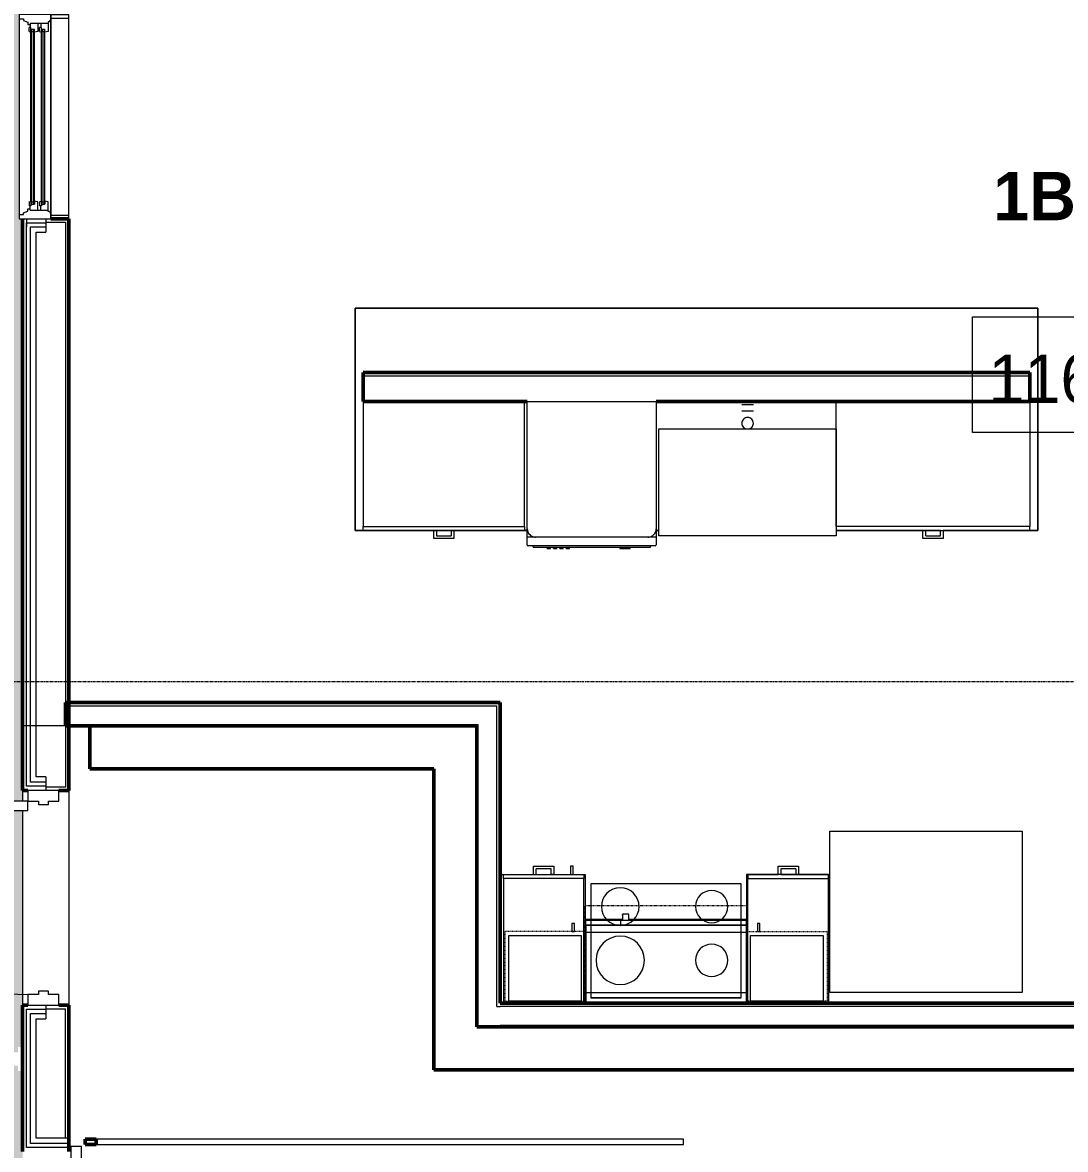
# Model space of a CAD drawing. Header units: inches. Extents: x -4235 to -464, y 9706 to 12338.
# Drawn here: x -3831.8 to -3637.8, y 11760.2 to 11969.9 of the extents above; entities that cross this region are included whole.
import ezdxf

# ---------------------------------------------------------------- set-up
doc = ezdxf.new("R2010")
doc.units = ezdxf.units.IN
doc.header["$MEASUREMENT"] = 0
for name, pattern in [('Dash', [0.25, 0.125, -0.125]), ('Grid Line 1_2_', [0.875, 0.5, -0.125, 0.125, -0.125]), ('Overhead', [0.15625, 0.09375, -0.0625])]:
    doc.linetypes.add(name, pattern=pattern)
for name, color, linetype, lineweight in [('0-1', 7, 'Continuous', 5), ('0-2', 10, 'Continuous', 9), ('A-AREA-IDEN', 2, 'Continuous', 9), ('A-CLNG-PATT-1', 253, 'Continuous', 13), ('A-DOOR-4', 31, 'Continuous', 9), ('A-DOOR-5', 31, 'Continuous', 50), ('A-DOOR-6', 31, 'Continuous', 20), ('A-DOOR-FRAM-4', 31, 'Continuous', 20), ('A-FLOR-3', 192, 'Continuous', 9), ('A-GLAZ-1', 151, 'Continuous', 9), ('A-GLAZ-2', 151, 'Continuous', 20), ('A-WALL', 113, 'Continuous', 13), ('A-WALL-1', 7, 'Continuous', 50), ('A-WALL-2', 250, 'Continuous', 13), ('A-WALL-4', 254, 'Continuous', 9), ('A-WALL-5', 113, 'Continuous', 9), ('A-WALL-6', 113, 'Continuous', 50), ('P-SANR-FIXT-1', 10, 'Continuous', 9), ('P-SANR-FIXT-2', 254, 'Continuous', 9), ('Q-CASE-1', 254, 'Continuous', 9), ('Q-CASE-2', 10, 'Continuous', 9), ('Q-CASE-3', 254, 'Dash', 9), ('Q-CASE-4', 10, 'Dash', 9), ('Q-SPCQ-1', 10, 'Continuous', 9), ('Q-SPCQ-2', 91, 'Overhead', 9), ('S-GRID-1', 1, 'Grid Line 1_2_', 9)]:
    doc.layers.add(name, color=color, linetype=linetype, lineweight=lineweight)
doc.styles.add('Century Gothic', font='ufonts.com_century-gothic.ttf', dxfattribs={"height": 9})
doc.styles.add('Century Gothic_B', font='GOTHICB.TTF', dxfattribs={"height": 9})

# ---------------------------------------------------------------- blocks, each defined once
blk = doc.blocks.new('Refrigerator_-_Side-by-Side_6047 - 36_ X 30_-1372843-BACKGROUND - RCP - 1ST FLOOR')
at = {"layer": 'Q-SPCQ-1'}
for p, q in [((-17.88, 15.58), (17.87, 15.58)), ((-17.88, -14.42), (-17.88, 15.58)), ((17.87, 15.58), (17.87, -14.42)), ((17.87, -14.42), (-17.88, -14.42))]:
    blk.add_line(p, q, dxfattribs=at)
blk = doc.blocks.new('Dishwasher_15404 - 34_ counter-2817256-BACKGROUND - RCP - 1ST FLOOR')
at = {"layer": 'Q-SPCQ-1'}
for p, q in [((0, -24), (0, 0)), ((0, 0), (23.68, 0)), ((23.68, 0), (25.25, 0)), ((25.25, 0), (26.68, 0)), ((25.25, 0), (25.25, -1.57)), ((25.25, -1.57), (25.25, -22.43)), ((26.87, -0.2), (26.87, -23.8)), ((27.12, -1.09), (26.87, -1.09)), ((27.12, -2.61), (27.12, -1.09)), ((27.12, -3.81), (27.12, -2.61)), ((27.12, -20.19), (27.12, -3.81)), ((27.37, -4.82), (27.12, -4.82)), ((27.37, -5.81), (27.37, -4.82)), ((27.37, -6.79), (27.37, -5.81)), ((27.12, -6.79), (27.37, -6.79)), ((27.37, -16.15), (27.12, -16.15)), ((27.37, -16.74), (27.12, -16.74)), ((27.37, -16.74), (27.37, -16.15)), ((27.37, -17.33), (27.12, -17.33)), ((27.37, -17.92), (27.12, -17.92)), ((27.37, -18.51), (27.12, -18.51)), ((27.37, -17.92), (27.37, -17.33)), ((27.37, -19.1), (27.37, -18.51)), ((27.37, -19.1), (27.12, -19.1)), ((27.37, -19.69), (27.12, -19.69)), ((27.12, -21.39), (27.12, -20.19)), ((27.37, -20.28), (27.12, -20.28)), ((27.37, -20.28), (27.37, -19.69)), ((25.25, -22.43), (25.25, -24)), ((27.12, -22.91), (26.87, -22.91)), ((27.12, -22.91), (27.12, -21.39)), ((23.68, -24), (0, -24)), ((25.25, -24), (23.68, -24)), ((26.68, -24), (25.25, -24))]:
    blk.add_line(p, q, dxfattribs=at)
for centre, radius, start, end in [((26.68, -0.2), 0.197, 0, 90), ((23.68, -1.57), 1.57, 0, 90), ((23.68, -1.57), 1.57, 32.077, 42.3359), ((23.68, -1.57), 1.57, 17.8182, 27.5266), ((23.68, -1.57), 1.57, 0, 13.6425), ((26.68, -0.2), 0.197, 15, 90), ((23.68, -22.43), 1.57, 270, 0), ((23.68, -22.43), 1.57, 332.4734, 342.1818), ((23.68, -22.43), 1.57, 346.3575, 0), ((23.68, -22.43), 1.57, 317.6641, 327.923), ((26.68, -23.8), 0.197, 270, 0)]:
    blk.add_arc(centre, radius, start, end, dxfattribs=at)
blk = doc.blocks.new('Range - 24_ x 30_-2806124-BACKGROUND - RCP - 1ST FLOOR')
at = {"layer": 'Q-SPCQ-1'}
blk.add_line((0, -22), (30, -22), dxfattribs=at)
for centre, radius, start, end in [((6.5, -6), 3.5, 360, 180), ((23.5, -6), 3, 0, 180), ((6.5, -6), 3.5, 180, 0), ((23.5, -6), 3, 180, 0), ((6.5, -16), 4.5, 0, 180), ((23.5, -16), 3, 360, 180), ((6.5, -16), 4.5, 180, 0), ((23.5, -16), 3, 180, 0)]:
    blk.add_arc(centre, radius, start, end, dxfattribs=at)
blk = doc.blocks.new('Base Cabinet 4 Drawer 254 - Base Cabinet 4 Drawer 254 15_-2556187-BACKGROUND - RCP - 1ST FLOOR')
at = {"layer": 'Q-CASE-2'}
for p, q in [((-6.76, -23.25), (-6.76, 0)), ((-6.76, 0), (8.24, 0)), ((8.24, 0), (8.24, -23.25)), ((-6.76, -23.25), (-6.76, -24)), ((8.24, -23.25), (-6.76, -23.25)), ((-6.76, -24), (8.24, -24)), ((-0.64, -24), (-1.14, -24)), ((-1.14, -25.5), (-1.14, -24)), ((-0.64, -25), (-0.64, -24)), ((-0.64, -25), (2.11, -25)), ((2.11, -25), (2.11, -24)), ((2.11, -24), (2.61, -24)), ((2.61, -24), (2.61, -25.5)), ((8.24, -24), (8.24, -23.25)), ((2.61, -25.5), (-1.14, -25.5))]:
    blk.add_line(p, q, dxfattribs=at)
blk = doc.blocks.new('Single Door 1 Drawer 211 - 211 Base Cabinet Single Door1 Drawer 15_-2709781-BACKGROUND - RCP - 1ST FLOOR')
at = {"layer": 'Q-CASE-2'}
for p, q in [((-5.64, 24), (-5.64, 25.5)), ((-5.64, 25.5), (-1.89, 25.5)), ((-1.89, 25.5), (-1.89, 24)), ((1.73, 25.5), (1.24, 25.5)), ((1.24, 25.5), (1.24, 24)), ((1.73, 24), (1.73, 25.5)), ((-11.26, 24), (3.74, 24)), ((-11.26, 23.25), (-11.26, 24)), ((3.74, 23.25), (-11.26, 23.25)), ((-11.26, 23.25), (-11.26, 0)), ((-5.64, 24), (-5.14, 24)), ((-2.39, 25), (-5.14, 25)), ((-5.14, 24), (-5.14, 25)), ((-2.39, 24), (-2.39, 25)), ((-1.89, 24), (-2.39, 24)), ((1.24, 24), (1.73, 24)), ((3.74, 24), (3.74, 23.25)), ((3.74, 0), (3.74, 23.25)), ((-11.26, 0), (3.74, 0))]:
    blk.add_line(p, q, dxfattribs=at)
blk = doc.blocks.new('300 Series Wall Hung Cabinet_301 - 15_-2215564-BACKGROUND - RCP - 1ST FLOOR')
at = {"layer": 'Q-CASE-1'}
for p, q in [((-5.01, 14.69), (-5.5, 14.69)), ((-5.5, 14.69), (-5.5, 13.19)), ((-5.01, 13.19), (-5.01, 14.69)), ((-5.5, 13.19), (-5.01, 13.19)), ((-6.75, 0.19), (-6.75, 12.44)), ((-6.75, 12.44), (6.75, 12.44)), ((6.75, 12.44), (6.75, 0.19))]:
    blk.add_line(p, q, dxfattribs=at)
at = {"layer": 'Q-CASE-2'}
blk.add_line((6.75, 0.19), (-6.75, 0.19), dxfattribs=at)
at = {"layer": 'Q-CASE-3'}
for p, q in [((-7.5, 0.19), (-7.5, 13.19)), ((-7.5, 13.19), (7.5, 13.19)), ((7.5, 13.19), (7.5, 0.19))]:
    blk.add_line(p, q, dxfattribs=at)
at = {"layer": 'Q-CASE-4'}
blk.add_line((7.5, 0.19), (-7.5, 0.19), dxfattribs=at)
blk = doc.blocks.new('300 Series Wall Hung Cabinet_301 - 15_-2216209-BACKGROUND - RCP - 1ST FLOOR')
at = {"layer": 'Q-CASE-1'}
for p, q in [((-6.75, -12.44), (-6.75, -0.19)), ((6.75, -0.19), (6.75, -12.44)), ((6.75, -12.44), (-6.75, -12.44)), ((-5.01, -13.19), (-5.5, -13.19)), ((-5.5, -13.19), (-5.5, -14.69)), ((-5.01, -14.69), (-5.01, -13.19)), ((-5.5, -14.69), (-5.01, -14.69))]:
    blk.add_line(p, q, dxfattribs=at)
at = {"layer": 'Q-CASE-2'}
blk.add_line((-6.75, -0.19), (6.75, -0.19), dxfattribs=at)
at = {"layer": 'Q-CASE-3'}
for p, q in [((-7.5, -0.19), (-7.5, -13.19)), ((7.5, -13.19), (7.5, -0.19)), ((-7.5, -13.19), (7.5, -13.19))]:
    blk.add_line(p, q, dxfattribs=at)
at = {"layer": 'Q-CASE-4'}
blk.add_line((7.5, -0.19), (-7.5, -0.19), dxfattribs=at)
blk = doc.blocks.new('Base Cabinet 3 Drawer 230 - Base Cabinet 3 Drawer 230 36_-2567957-BACKGROUND - RCP - 1ST FLOOR')
at = {"layer": 'Q-CASE-2'}
for p, q in [((-17.26, -23.25), (-17.26, 0)), ((-17.26, 0), (18.74, 0)), ((18.74, 0), (18.74, -23.25)), ((-17.26, -23.25), (-17.26, -24)), ((18.74, -23.25), (-17.26, -23.25)), ((-17.26, -24), (18.74, -24)), ((-0.64, -24), (-1.14, -24)), ((-1.14, -25.5), (-1.14, -24)), ((-0.64, -25), (-0.64, -24)), ((-0.64, -25), (2.11, -25)), ((2.11, -25), (2.11, -24)), ((2.11, -24), (2.61, -24)), ((2.61, -24), (2.61, -25.5)), ((18.74, -24), (18.74, -23.25)), ((2.61, -25.5), (-1.14, -25.5))]:
    blk.add_line(p, q, dxfattribs=at)
blk = doc.blocks.new('Base Cabinet 3 Drawer 230 - Base Cabinet 3 Drawer 230 30_-2574837-BACKGROUND - RCP - 1ST FLOOR')
at = {"layer": 'Q-CASE-2'}
for p, q in [((-1.14, 24), (-1.14, 25.5)), ((-1.14, 25.5), (2.61, 25.5)), ((2.61, 25.5), (2.61, 24)), ((-14.26, 24), (15.74, 24)), ((-14.26, 23.25), (-14.26, 24)), ((15.74, 23.25), (-14.26, 23.25)), ((-14.26, 23.25), (-14.26, 0)), ((-1.14, 24), (-0.64, 24)), ((2.11, 25), (-0.64, 25)), ((-0.64, 24), (-0.64, 25)), ((2.11, 24), (2.11, 25)), ((2.61, 24), (2.11, 24)), ((15.74, 24), (15.74, 23.25)), ((15.74, 0), (15.74, 23.25)), ((-14.26, 0), (15.74, 0))]:
    blk.add_line(p, q, dxfattribs=at)
blk = doc.blocks.new('30quot_MicrowaveVent_11166 - 70cm miele oven-V12-BACKGROUND - RCP - 1ST FLOOR')
at = {"layer": 'Q-CASE-1'}
for p, q in [((-14.2, -0.38), (-14.2, -13.23)), ((15.68, -0.38), (15.68, 0)), ((-14.2, -13.23), (-14.2, -14.49)), ((-14.2, -14.61), (-14.2, -15.39)), ((14.8, -13.23), (-13.2, -13.23)), ((-13.2, -14.49), (14.8, -14.49)), ((9.18, -14.61), (-13.2, -14.61)), ((9.18, -14.61), (9.18, -15.39)), ((14.8, -14.61), (9.18, -14.61)), ((9.18, -14.61), (9.18, -15.39)), ((-14.2, -15.39), (-14.2, -15.48)), ((-14.2, -15.48), (-14.2, -15.59)), ((-14.2, -15.59), (-14.2, -15.6)), ((-13.2, -15.39), (9.18, -15.39)), ((-13.2, -15.6), (7.69, -15.6)), ((7.69, -15.39), (7.69, -16.55)), ((7.69, -16.6), (8.88, -16.6)), ((8.88, -16.6), (8.88, -15.39)), ((8.88, -15.6), (14.8, -15.6)), ((8.88, -16.55), (8.88, -16.6)), ((9.18, -15.39), (14.8, -15.39))]:
    blk.add_line(p, q, dxfattribs=at)
at = {"layer": 'Q-CASE-2'}
for p, q in [((-14.2, 0), (-14.2, -0.38)), ((15.68, 0), (-14.2, 0)), ((15.68, -13.23), (15.68, -0.38)), ((-13.2, -13.23), (-14.2, -13.23)), ((-14.2, -14.49), (-13.2, -14.49)), ((-14.2, -14.61), (-14.2, -15.39)), ((-13.2, -14.61), (-14.2, -14.61)), ((15.68, -13.23), (14.8, -13.23)), ((14.8, -14.49), (15.68, -14.49)), ((15.68, -14.61), (14.8, -14.61)), ((15.68, -14.49), (15.68, -13.23)), ((15.68, -14.61), (15.68, -15.39)), ((-14.2, -15.54), (-14.2, -15.39)), ((-14.2, -15.39), (-13.2, -15.39)), ((-14.2, -15.6), (-13.2, -15.6)), ((14.8, -15.39), (15.68, -15.39)), ((14.8, -15.6), (15.68, -15.6)), ((15.68, -15.6), (15.68, -15.39))]:
    blk.add_line(p, q, dxfattribs=at)
blk = doc.blocks.new('kitchen_faucet_14143 - kitchen_faucet_14143-V72-BACKGROUND - RCP - 1ST FLOOR')
at = {"layer": 'P-SANR-FIXT-2'}
for p, q in [((2.26, 1.05), (2.26, 1.08)), ((2.26, 0.94), (2.26, 1.05)), ((2.26, 0.28), (2.26, 0.94)), ((2.26, -1.08), (2.26, 0.28)), ((2.34, 1.08), (2.34, 0.77)), ((2.34, 0.77), (2.34, 0.28)), ((2.34, 0.28), (2.34, 0)), ((2.34, 0), (2.34, -0.54)), ((3.44, 0.31), (3.44, 1.08)), ((3.44, 0), (3.44, 0.28)), ((2.34, -0.54), (2.34, -1.08)), ((3.44, -0.54), (3.44, 0)), ((3.44, -0.94), (3.44, -0.54)), ((3.44, -1.08), (3.44, -0.94))]:
    blk.add_line(p, q, dxfattribs=at)
at = {"layer": 'P-SANR-FIXT-2', "flags": 128}
blk.add_lwpolyline([(-1, 0.62), (-0.96, 0.61), (-0.92, 0.6)], dxfattribs=at)
at = {"layer": 'P-SANR-FIXT-2'}
for start, end in [(150, 159.9003), (135, 150), (90, 135), (45, 90), (0, 45), (315, 0), (200.0997, 210), (210, 225), (225, 270), (270, 315)]:
    blk.add_arc((0, 0), 1.08, start, end, dxfattribs=at)
blk = doc.blocks.new('Stainless Steel Farmhous Kitchen Sink - Stainless Steel Farmhous Kitchen Sink-V51-BACKGROUND - RCP - 1ST FLOOR')
at = {"layer": 'P-SANR-FIXT-1'}
for p, q in [((-33, 22.2), (0, 22.2)), ((-33, 2.25), (-33, 22.2)), ((0, 22.2), (0, 2.25)), ((0, 2.25), (-33, 2.25))]:
    blk.add_line(p, q, dxfattribs=at)
blk = doc.blocks.new('Range_Hood_386 - 30_ Wide-V81-BACKGROUND - RCP - 1ST FLOOR')
at = {"layer": 'Q-SPCQ-2'}
for p, q in [((-15, 11.85), (-15, 12)), ((-15, 12), (15, 12)), ((-15, -6), (-15, 11.85)), ((15, 12), (15, 11.85)), ((15, 11.85), (15, -6)), ((-14, -6), (-15, -6)), ((14, -6), (-14, -6)), ((15, -6), (14, -6))]:
    blk.add_line(p, q, dxfattribs=at)
blk = doc.blocks.new('CTR - 1st Phase - Unit Layouts_rvt-1-BACKGROUND - RCP - 1ST FLOOR')
at = {"layer": 'A-WALL-1'}
for p, q in [((-3768.45, 11899.36), (-3768.45, 11904.74)), ((-3768.45, 11904.74), (-3644.45, 11904.74)), ((-3644.45, 11904.74), (-3644.45, 11899.36)), ((-3737.95, 11899.36), (-3768.45, 11899.36)), ((-3644.45, 11899.36), (-3713.95, 11899.36))]:
    blk.add_line(p, q, dxfattribs=at)
at = {"layer": 'A-WALL-2'}
blk.add_line((-3768.45, 11904.11), (-3644.45, 11904.11), dxfattribs=at)
at = {"layer": 'A-WALL-4'}
for p, q in [((-3768.45, 11904.74), (-3768.45, 11899.36)), ((-3768.45, 11904.74), (-3644.45, 11904.74)), ((-3644.45, 11904.74), (-3644.45, 11899.36)), ((-3737.95, 11899.36), (-3768.45, 11899.36)), ((-3644.45, 11899.36), (-3713.95, 11899.36))]:
    blk.add_line(p, q, dxfattribs=at)
at = {"layer": 'A-WALL-5'}
for p, q in [((-3642.95, 11916.74), (-3769.93, 11916.74)), ((-3769.93, 11916.74), (-3769.93, 11875.36)), ((-3769.93, 11875.36), (-3769.93, 11916.74)), ((-3769.93, 11916.74), (-3642.95, 11916.74)), ((-3642.95, 11875.36), (-3642.95, 11916.74)), ((-3642.95, 11916.74), (-3642.95, 11875.36)), ((-3769.93, 11875.36), (-3755.32, 11875.36)), ((-3755.32, 11875.36), (-3769.93, 11875.36)), ((-3755.32, 11875.36), (-3754.82, 11875.36)), ((-3754.82, 11875.36), (-3752.07, 11875.36)), ((-3752.07, 11875.36), (-3754.82, 11875.36)), ((-3752.07, 11875.36), (-3751.57, 11875.36)), ((-3751.57, 11875.36), (-3737.95, 11875.36)), ((-3737.95, 11875.36), (-3751.57, 11875.36)), ((-3713.95, 11875.36), (-3713.45, 11875.36)), ((-3713.45, 11875.36), (-3713.95, 11875.36)), ((-3680.45, 11875.36), (-3664.32, 11875.36)), ((-3664.32, 11875.36), (-3680.45, 11875.36)), ((-3664.32, 11875.36), (-3663.82, 11875.36)), ((-3663.82, 11875.36), (-3661.07, 11875.36)), ((-3661.07, 11875.36), (-3663.82, 11875.36)), ((-3661.07, 11875.36), (-3660.57, 11875.36)), ((-3660.57, 11875.36), (-3642.95, 11875.36)), ((-3642.95, 11875.36), (-3660.57, 11875.36)), ((-3742.95, 11810.86), (-3742.95, 11811.36)), ((-3742.95, 11811.36), (-3742.39, 11811.36)), ((-3742.95, 11811.36), (-3742.95, 11810.86)), ((-3742.95, 11811.36), (-3742.39, 11811.36)), ((-3742.95, 11787.36), (-3742.95, 11810.86)), ((-3742.95, 11810.86), (-3742.95, 11787.36)), ((-3742.39, 11811.36), (-3736.76, 11811.36)), ((-3742.39, 11811.36), (-3736.76, 11811.36)), ((-3736.76, 11811.36), (-3736.27, 11811.36)), ((-3736.27, 11811.36), (-3733.51, 11811.36)), ((-3736.27, 11811.36), (-3733.51, 11811.36)), ((-3733.51, 11811.36), (-3733.01, 11811.36)), ((-3733.01, 11811.36), (-3729.89, 11811.36)), ((-3733.01, 11811.36), (-3729.89, 11811.36)), ((-3729.89, 11811.36), (-3729.4, 11811.36)), ((-3729.4, 11811.36), (-3727.14, 11811.36)), ((-3729.4, 11811.36), (-3727.14, 11811.36)), ((-3727.14, 11811.36), (-3727.14, 11787.36)), ((-3727.14, 11811.36), (-3727.14, 11787.36)), ((-3691.26, 11811.36), (-3697.14, 11811.36)), ((-3697.14, 11811.36), (-3697.14, 11787.36)), ((-3697.14, 11811.36), (-3697.14, 11787.36)), ((-3697.14, 11811.36), (-3691.26, 11811.36)), ((-3690.77, 11811.36), (-3691.26, 11811.36)), ((-3688.01, 11811.36), (-3690.77, 11811.36)), ((-3690.77, 11811.36), (-3688.01, 11811.36)), ((-3687.51, 11811.36), (-3688.01, 11811.36)), ((-3681.89, 11811.36), (-3687.51, 11811.36)), ((-3687.51, 11811.36), (-3681.89, 11811.36)), ((-3681.89, 11787.36), (-3681.89, 11811.36)), ((-3681.89, 11811.36), (-3681.89, 11787.36)), ((-3698.14, 11809.61), (-3726.14, 11809.61)), ((-3726.14, 11809.61), (-3726.14, 11788.36)), ((-3698.14, 11809.61), (-3726.14, 11809.61)), ((-3726.14, 11809.61), (-3726.14, 11788.36)), ((-3698.14, 11788.36), (-3698.14, 11809.61)), ((-3698.14, 11788.36), (-3698.14, 11809.61)), ((-3727.14, 11787.36), (-3742.95, 11787.36)), ((-3727.14, 11787.36), (-3742.95, 11787.36)), ((-3726.14, 11788.36), (-3698.14, 11788.36)), ((-3698.14, 11788.36), (-3726.14, 11788.36)), ((-3697.14, 11787.36), (-3681.89, 11787.36)), ((-3697.14, 11787.36), (-3681.89, 11787.36))]:
    blk.add_line(p, q, dxfattribs=at)
at = {"layer": '0-2'}
for name, p, rotation in [('Base Cabinet 3 Drawer 230 - Base Cabinet 3 Drawer 230 30_-2574837-BACKGROUND - RCP - 1ST FLOOR', (-3752.71, 11899.36), 180), ('Dishwasher_15404 - 34_ counter-2817256-BACKGROUND - RCP - 1ST FLOOR', (-3713.95, 11899.36), 270.0000000000028), ('kitchen_faucet_14143 - kitchen_faucet_14143-V72-BACKGROUND - RCP - 1ST FLOOR', (-3696.95, 11895.28), 90.0000000000065), ('Stainless Steel Farmhous Kitchen Sink - Stainless Steel Farmhous Kitchen Sink-V51-BACKGROUND - RCP - 1ST FLOOR', (-3713.45, 11896.52), 180), ('Base Cabinet 4 Drawer 254 - Base Cabinet 4 Drawer 254 15_-2556187-BACKGROUND - RCP - 1ST FLOOR', (-3688.65, 11787.36), 180), ('Range_Hood_386 - 30_ Wide-V81-BACKGROUND - RCP - 1ST FLOOR', (-3712.14, 11799.59), 180), ('300 Series Wall Hung Cabinet_301 - 15_-2216209-BACKGROUND - RCP - 1ST FLOOR', (-3734.64, 11787.55), 180), ('30quot_MicrowaveVent_11166 - 70cm miele oven-V12-BACKGROUND - RCP - 1ST FLOOR', (-3711.34, 11787.36), 180)]:
    blk.add_blockref(name, p, dxfattribs=dict(at, rotation=rotation))
for name, p in [('Base Cabinet 3 Drawer 230 - Base Cabinet 3 Drawer 230 36_-2567957-BACKGROUND - RCP - 1ST FLOOR', (-3663.19, 11899.36)), ('Refrigerator_-_Side-by-Side_6047 - 36_ X 30_-1372843-BACKGROUND - RCP - 1ST FLOOR', (-3663.76, 11803.79)), ('Single Door 1 Drawer 211 - 211 Base Cabinet Single Door1 Drawer 15_-2709781-BACKGROUND - RCP - 1ST FLOOR', (-3731.13, 11787.36)), ('Range - 24_ x 30_-2806124-BACKGROUND - RCP - 1ST FLOOR', (-3727.14, 11811.36)), ('300 Series Wall Hung Cabinet_301 - 15_-2215564-BACKGROUND - RCP - 1ST FLOOR', (-3689.64, 11787.55))]:
    blk.add_blockref(name, p, dxfattribs=at)
blk = doc.blocks.new('CTR - 1st Phase - Common Walls_rvt-1-BACKGROUND - RCP - 1ST FLOOR')
at = {"layer": 'A-WALL-1'}
for p, q in [((-3823.82, 11838.99), (-3823.82, 11843.36)), ((-3823.82, 11843.36), (-3742.95, 11843.36)), ((-3742.95, 11843.36), (-3742.95, 11842.74)), ((-3742.95, 11842.74), (-3742.95, 11838.99)), ((-3747.32, 11838.99), (-3823.82, 11838.99)), ((-3747.32, 11782.99), (-3747.32, 11838.99)), ((-3742.95, 11838.99), (-3742.95, 11787.36)), ((-3742.95, 11787.36), (-3467.77, 11787.36)), ((-3747.07, 11782.99), (-3747.32, 11782.99)), ((-3742.95, 11782.99), (-3747.07, 11782.99)), ((-3203.32, 11782.99), (-3742.95, 11782.99))]:
    blk.add_line(p, q, dxfattribs=at)
at = {"layer": 'A-WALL-2'}
for p, q in [((-3823.82, 11842.74), (-3743.57, 11842.74)), ((-3743.57, 11839.24), (-3743.57, 11842.74)), ((-3823.82, 11839.24), (-3747.07, 11839.24)), ((-3747.07, 11838.99), (-3747.07, 11839.24)), ((-3747.07, 11783.24), (-3747.07, 11838.99)), ((-3743.57, 11838.99), (-3743.57, 11839.24)), ((-3743.57, 11786.74), (-3743.57, 11838.99)), ((-3743.57, 11786.74), (-3742.95, 11786.74)), ((-3467.15, 11786.74), (-3742.95, 11786.74)), ((-3747.07, 11783.24), (-3743.57, 11783.24)), ((-3743.57, 11783.24), (-3742.95, 11783.24)), ((-3467.15, 11783.24), (-3742.95, 11783.24))]:
    blk.add_line(p, q, dxfattribs=at)
blk = doc.blocks.new('CTR - 1st Phase -Stairs _ Elevators_rvt-1-BACKGROUND - RCP - 1ST FLOOR')
at = {"layer": 'A-WALL-1'}
for p, q in [((-3819.32, 11830.99), (-3819.32, 11838.99)), ((-3819.32, 11838.99), (-3755.32, 11838.99)), ((-3755.32, 11838.99), (-3747.32, 11838.99)), ((-3747.32, 11838.99), (-3747.32, 11782.99)), ((-3755.32, 11830.99), (-3819.32, 11830.99)), ((-3755.32, 11774.99), (-3755.32, 11830.99)), ((-3747.32, 11782.99), (-3203.32, 11782.99)), ((-3747.32, 11774.99), (-3755.32, 11774.99)), ((-3211.32, 11774.99), (-3747.32, 11774.99))]:
    blk.add_line(p, q, dxfattribs=at)
at = {"layer": 'A-WALL-4'}
for p, q in [((-3819.32, 11838.99), (-3819.32, 11830.99)), ((-3755.32, 11830.99), (-3819.32, 11830.99)), ((-3755.32, 11774.99), (-3755.32, 11830.99)), ((-3755.32, 11774.99), (-3747.32, 11774.99)), ((-3211.32, 11774.99), (-3747.32, 11774.99))]:
    blk.add_line(p, q, dxfattribs=at)
blk = doc.blocks.new('GLASS GARAGE DOOR - RAMP GARAGE DOOR-2787280-BACKGROUND - RCP - 1ST FLOOR')
at = {"layer": 'A-DOOR-4'}
for p, q in [((163, -6.75), (-31, -6.75)), ((-31, -6.75), (-31, -8.75)), ((163, -6.75), (163, -8.75)), ((-31, -8.75), (163, -8.75)), ((-32.28, -11.45), (-32.28, -24.95)), ((-31.28, -24.95), (-31.28, -11.45)), ((163.28, -11.45), (163.28, -24.95)), ((164.28, -24.95), (164.28, -11.45)), ((-32.28, -24.95), (-32.28, -120.75)), ((-31.28, -120.75), (-31.28, -24.95)), ((163.28, -24.95), (163.28, -120.75)), ((164.28, -120.75), (164.28, -24.95)), ((-32.28, -120.75), (-31.28, -120.75)), ((163.28, -120.75), (164.28, -120.75))]:
    blk.add_line(p, q, dxfattribs=at)
at = {"layer": 'A-DOOR-5'}
for p, q in [((-32.28, -11.45), (-32.28, -9.45)), ((-32.28, -9.45), (-31.28, -9.45)), ((-31.28, -9.45), (-31.28, -11.45)), ((163.28, -11.45), (163.28, -9.45)), ((163.28, -9.45), (164.28, -9.45)), ((164.28, -9.45), (164.28, -11.45)), ((-31.28, -11.45), (-32.28, -11.45)), ((164.28, -11.45), (163.28, -11.45))]:
    blk.add_line(p, q, dxfattribs=at)
blk = doc.blocks.new('Window-Double_Hung-Andersen-400_Series-Tilt_Wash - DOUBLE HUNG - COTTAGE - 1ST FLOOR-V118-BACKGROUND - RCP - 1ST FLOOR')
at = {"layer": 'A-GLAZ-1'}
for p, q in [((-16.29, 2.62), (-15.7, 2.62)), ((-16.29, 2.25), (-15.7, 2.25)), ((-15.82, 2.62), (-15.82, 2.25)), ((-15.7, 2.75), (15.7, 2.75)), ((-15.7, 2.62), (15.7, 2.62)), ((-15.7, 2.25), (15.7, 2.25)), ((-15.7, 2.12), (15.7, 2.12)), ((16.29, 2.62), (15.7, 2.62)), ((16.29, 2.25), (15.7, 2.25)), ((15.82, 2.62), (15.82, 2.25)), ((-16.29, 0.69), (-15.7, 0.69)), ((-16.29, 0.31), (-15.7, 0.31)), ((-15.82, 0.69), (-15.82, 0.31)), ((-15.7, 0.81), (15.7, 0.81)), ((-15.7, 0.69), (15.7, 0.69)), ((-15.7, 0.31), (15.7, 0.31)), ((-15.7, 0.19), (15.7, 0.19)), ((16.29, 0.69), (15.7, 0.69)), ((16.29, 0.31), (15.7, 0.31)), ((15.82, 0.69), (15.82, 0.31)), ((18.95, -0.94), (-18.95, -0.94)), ((-18.95, -0.94), (-18.95, -4.31)), ((-18.32, -0.94), (-18.32, -4.31)), ((18.32, -0.94), (18.32, -4.31)), ((18.95, -4.31), (18.95, -0.94)), ((-18.95, -4.31), (18.95, -4.31))]:
    blk.add_line(p, q, dxfattribs=at)
at = {"layer": 'A-GLAZ-2'}
for p, q in [((19.01, 4.94), (-19.01, 4.94)), ((-19.01, 4.94), (-19.01, -0.94)), ((-18.2, 4.94), (-18.2, 4.12)), ((18.2, 4.94), (18.2, 4.12)), ((19.01, -0.94), (19.01, 4.94)), ((-19.01, 3.56), (-20.51, 3.56)), ((-18.2, 4.12), (-17.92, 4.12)), ((-17.92, 4.12), (-17.61, 3.31)), ((-17.61, 3.31), (-17.14, 3.31)), ((-17.42, 2.87), (-16.57, 2.87)), ((-17.42, 2.87), (-17.42, -0.44)), ((-17.14, 3.31), (-17.14, 2.87)), ((-15.86, 3.09), (-16.57, 3.09)), ((-16.57, 2.75), (-16.57, 3.09)), ((-15.7, 2.75), (-16.57, 2.75)), ((-16.29, 2.75), (-16.29, 2.12)), ((-15.7, 2.12), (-16.29, 2.12)), ((-15.86, 3.09), (-15.7, 2.75)), ((-15.86, 1.5), (-15.7, 2.12)), ((15.86, 3.09), (15.7, 2.75)), ((15.7, 2.75), (16.57, 2.75)), ((15.7, 2.12), (16.29, 2.12)), ((15.86, 1.5), (15.7, 2.12)), ((15.86, 3.09), (16.57, 3.09)), ((16.29, 2.75), (16.29, 2.12)), ((16.57, 2.75), (16.57, 3.09)), ((17.42, 2.87), (16.57, 2.87)), ((17.14, 3.31), (17.14, 2.87)), ((17.61, 3.31), (17.14, 3.31)), ((17.42, 2.87), (17.42, -0.44)), ((17.92, 4.12), (17.61, 3.31)), ((18.2, 4.12), (17.92, 4.12)), ((19.01, 3.56), (20.51, 3.56)), ((-17.42, 1.5), (-15.86, 1.5)), ((-17.42, 0.94), (-16.57, 0.94)), ((-15.86, 1.16), (-16.57, 1.16)), ((-16.57, 0.81), (-16.57, 1.16)), ((-15.7, 0.81), (-16.57, 0.81)), ((-16.29, 0.81), (-16.29, 0.19)), ((-15.7, 0.19), (-16.29, 0.19)), ((-15.86, 1.16), (-15.7, 0.81)), ((-15.86, -0.44), (-15.7, 0.19)), ((15.86, 1.16), (15.7, 0.81)), ((15.7, 0.81), (16.57, 0.81)), ((15.7, 0.19), (16.29, 0.19)), ((15.86, -0.44), (15.7, 0.19)), ((17.42, 1.5), (15.86, 1.5)), ((15.86, 1.16), (16.57, 1.16)), ((16.29, 0.81), (16.29, 0.19)), ((16.57, 0.81), (16.57, 1.16)), ((17.42, 0.94), (16.57, 0.94)), ((-19.01, -0.94), (19.01, -0.94)), ((-17.67, -0.66), (-18, -0.94)), ((-17.67, -0.66), (-17.67, -0.44)), ((-17.67, -0.44), (-15.86, -0.44)), ((17.67, -0.44), (15.86, -0.44)), ((17.67, -0.66), (17.67, -0.44)), ((17.67, -0.66), (18, -0.94))]:
    blk.add_line(p, q, dxfattribs=at)
blk = doc.blocks.new('STOREFRONT DOOR B - ALUM_ STILE W_ GLASS INSET-2790180-BACKGROUND - RCP - 1ST FLOOR')
at = {"layer": 'A-DOOR-4'}
blk.add_arc((18, 3.5625), 36, 90, 180, dxfattribs=at)
at = {"layer": 'A-DOOR-6'}
for p, q in [((18, 39.5625), (16.25, 39.5625)), ((16.25, 39.5625), (16.25, 3.5625)), ((18, 3.5625), (18, 39.5625)), ((16.25, 3.5625), (18, 3.5625))]:
    blk.add_line(p, q, dxfattribs=at)
at = {"layer": 'A-DOOR-FRAM-4'}
for p, q in [((-18, 3.5625), (-20, 3.5625)), ((-20, 3.5625), (-20, -2.1875)), ((-18, 1.625), (-18, 3.5625)), ((18, 3.5625), (18, 1.625)), ((20, 3.5625), (18, 3.5625)), ((20, -2.1875), (20, 3.5625)), ((-17.375, 1.625), (-18, 1.625)), ((-17.375, -0.25), (-17.375, 1.625)), ((18, 1.625), (17.375, 1.625)), ((17.375, 1.625), (17.375, -0.25)), ((-18, -2.1875), (-18, -0.25)), ((-18, -0.25), (-17.375, -0.25)), ((17.375, -0.25), (18, -0.25)), ((18, -0.25), (18, -2.1875)), ((-20, -2.1875), (-18, -2.1875)), ((18, -2.1875), (20, -2.1875))]:
    blk.add_line(p, q, dxfattribs=at)

msp = doc.modelspace()

# ---------------------------------------------------------------- hatches: boundary and pattern name
at = {"layer": 'A-CLNG-PATT-1'}
h = msp.add_hatch(dxfattribs=at)
h.set_pattern_fill('FP_8', color=256, style=0, pattern_type=2)
h.set_pattern_definition([(90, (-2963.524, 11049.389), (4, -2e-16), []), (0, (-2963.524, 11049.389), (8, -8), [4, -28]), (0, (-2959.524, 11065.389), (8, -8), [4, -28])])
h.paths.add_polyline_path([(-3860.47, 9980.44), (-3831.82, 10009.09), (-3831.82, 10051.37), (-3832.45, 10051.37), (-3832.45, 10089.39), (-3831.82, 10089.39), (-3831.82, 10127.98), (-3832.45, 10127.98), (-3832.45, 10166), (-3831.82, 10166), (-3831.82, 10167.33), (-3832.73, 10167.33), (-3832.73, 10203.45), (-3831.82, 10203.45), (-3831.82, 10213.15), (-3831.89, 10213.15), (-3831.89, 10212.15), (-3832.69, 10212.15), (-3832.69, 10213.15), (-3834.54, 10213.15), (-3834.57, 10213.01), (-3835.27, 10211.79), (-3836.35, 10210.89), (-3837.8, 10210.41), (-3839.08, 10210.41), (-3840.41, 10210.89), (-3841.51, 10211.83), (-3842.19, 10213.01), (-3842.44, 10214.4), (-3842.19, 10215.79), (-3841.71, 10216.69), (-3860.47, 10216.69), (-3860.47, 9996.98)], flags=0)
h.paths.add_polyline_path([(-2068.17, 9980.44), (-2068.17, 10851.14), (-2096.82, 10822.49), (-2096.82, 10780.21), (-2096.2, 10780.21), (-2096.2, 10742.19), (-2096.82, 10742.19), (-2096.82, 10703.41), (-2096.2, 10703.41), (-2096.2, 10665.39), (-2096.82, 10665.39), (-2096.82, 10665.01), (-2096.2, 10665.01), (-2096.2, 10626.99), (-2096.82, 10626.99), (-2096.82, 10571.43), (-2095.82, 10571.43), (-2095.82, 10542.43), (-2096.82, 10542.43), (-2096.82, 10511.41), (-2096.2, 10511.41), (-2096.2, 10473.39), (-2096.82, 10473.39), (-2096.82, 10396.21), (-2096.2, 10396.21), (-2096.2, 10358.19), (-2096.82, 10358.19), (-2096.82, 10357.81), (-2096.2, 10357.81), (-2096.2, 10319.79), (-2096.82, 10319.79), (-2096.82, 10290.15), (-2095.82, 10290.15), (-2095.82, 10261.15), (-2096.82, 10261.15), (-2096.82, 10204.21), (-2096.2, 10204.21), (-2096.2, 10166.19), (-2096.82, 10166.19), (-2096.82, 10165.81), (-2096.2, 10165.81), (-2096.2, 10127.79), (-2096.82, 10127.79), (-2096.82, 10127.41), (-2096.2, 10127.41), (-2096.2, 10089.39), (-2096.82, 10089.39), (-2096.82, 10009.09), (-2070.75, 9983.01)], flags=0)
h.paths.add_polyline_path([(-3834.32, 10215.65), (-3832.69, 10215.65), (-3832.69, 10216.65), (-3831.89, 10216.65), (-3831.89, 10215.65), (-3831.82, 10215.65), (-3831.82, 10242.99), (-3832.45, 10242.99), (-3832.45, 10281.01), (-3831.82, 10281.01), (-3831.82, 10362.63), (-3832.82, 10362.63), (-3832.82, 10391.63), (-3831.82, 10391.63), (-3831.82, 10434.99), (-3832.45, 10434.99), (-3832.45, 10473.01), (-3831.82, 10473.01), (-3831.82, 10473.77), (-3832.45, 10473.77), (-3832.45, 10511.79), (-3831.82, 10511.79), (-3831.82, 10569.59), (-3831.89, 10569.59), (-3831.89, 10568.59), (-3832.69, 10568.59), (-3832.69, 10569.59), (-3834.54, 10569.59), (-3834.57, 10569.45), (-3835.33, 10568.18), (-3836.35, 10567.33), (-3837.8, 10566.84), (-3839.08, 10566.84), (-3840.41, 10567.33), (-3841.51, 10568.27), (-3842.19, 10569.45), (-3842.44, 10570.84), (-3842.19, 10572.23), (-3841.49, 10573.45), (-3840.41, 10574.35), (-3838.96, 10574.83), (-3837.68, 10574.83), (-3836.35, 10574.35), (-3835.25, 10573.41), (-3834.57, 10572.23), (-3834.54, 10572.09), (-3832.69, 10572.09), (-3832.69, 10573.09), (-3831.89, 10573.09), (-3831.89, 10572.09), (-3831.82, 10572.09), (-3831.82, 10588.78), (-3832.45, 10588.78), (-3832.45, 10626.8), (-3831.82, 10626.8), (-3831.82, 10627.18), (-3832.45, 10627.18), (-3832.45, 10665.2), (-3831.82, 10665.2), (-3831.82, 10745.63), (-3832.82, 10745.63), (-3832.82, 10774.63), (-3831.82, 10774.63), (-3831.82, 10780.97), (-3832.45, 10780.97), (-3832.45, 10818.99), (-3831.82, 10818.99), (-3831.82, 10857.77), (-3832.45, 10857.77), (-3832.45, 10895.79), (-3831.82, 10895.79), (-3831.82, 10901.49), (-3832.82, 10901.49), (-3832.82, 10930.49), (-3831.82, 10930.49), (-3831.82, 10961.34), (-3831.89, 10961.34), (-3831.89, 10960.34), (-3832.69, 10960.34), (-3832.69, 10961.34), (-3834.54, 10961.34), (-3834.57, 10961.2), (-3835.27, 10959.98), (-3836.35, 10959.08), (-3837.8, 10958.59), (-3839.08, 10958.59), (-3840.41, 10959.08), (-3841.51, 10960.02), (-3842.19, 10961.2), (-3842.44, 10962.59), (-3842.19, 10963.98), (-3841.49, 10965.2), (-3840.41, 10966.1), (-3838.96, 10966.58), (-3837.68, 10966.58), (-3836.35, 10966.1), (-3835.25, 10965.16), (-3834.57, 10963.98), (-3834.54, 10963.84), (-3832.69, 10963.84), (-3832.69, 10964.84), (-3831.89, 10964.84), (-3831.89, 10963.84), (-3831.82, 10963.84), (-3831.82, 10973.54), (-3832.73, 10973.54), (-3832.73, 11009.66), (-3831.82, 11009.66), (-3831.82, 11011.18), (-3832.45, 11011.18), (-3832.45, 11049.2), (-3831.82, 11049.2), (-3831.82, 11049.58), (-3832.45, 11049.58), (-3832.45, 11087.6), (-3831.82, 11087.6), (-3831.82, 11403.73), (-3831.89, 11403.73), (-3831.89, 11402.73), (-3832.69, 11402.73), (-3832.69, 11403.73), (-3834.54, 11403.73), (-3834.57, 11403.6), (-3835.27, 11402.38), (-3836.35, 11401.47), (-3837.8, 11400.99), (-3839.08, 11400.99), (-3840.41, 11401.47), (-3841.51, 11402.42), (-3842.19, 11403.6), (-3842.44, 11404.98), (-3842.19, 11406.37), (-3841.49, 11407.59), (-3840.41, 11408.5), (-3838.96, 11408.98), (-3837.68, 11408.98), (-3836.35, 11408.5), (-3835.25, 11407.55), (-3834.57, 11406.37), (-3834.54, 11406.23), (-3832.69, 11406.23), (-3832.69, 11407.23), (-3831.89, 11407.23), (-3831.89, 11406.23), (-3831.82, 11406.23), (-3831.82, 11433.64), (-3860.47, 11433.64), (-3860.47, 11013.86), (-3833.89, 11013.86), (-3833.89, 11013.11), (-3860.47, 11013.11), (-3860.47, 10217.44), (-3840.93, 10217.48), (-3840.41, 10217.92), (-3838.96, 10218.4), (-3837.68, 10218.4), (-3836.35, 10217.92), (-3835.79, 10217.44), (-3833.32, 10217.44), (-3833.32, 10216.69), (-3835.09, 10216.69), (-3834.57, 10215.79), (-3834.54, 10215.65)], flags=0)
h.paths.add_polyline_path([(-2068.17, 11247.64), (-2068.17, 12118.34), (-2096.82, 12089.69), (-2096.82, 11970.8), (-2096.2, 11970.8), (-2096.2, 11932.78), (-2096.82, 11932.78), (-2096.82, 11932.4), (-2096.2, 11932.4), (-2096.2, 11894.38), (-2096.82, 11894.38), (-2096.82, 11840.75), (-2095.82, 11840.75), (-2095.82, 11811.75), (-2096.82, 11811.75), (-2096.82, 11778.8), (-2096.2, 11778.8), (-2096.2, 11740.78), (-2096.82, 11740.78), (-2096.82, 11740.4), (-2096.2, 11740.4), (-2096.2, 11702.38), (-2096.82, 11702.38), (-2096.82, 11663.6), (-2096.2, 11663.6), (-2096.2, 11625.58), (-2096.82, 11625.58), (-2096.82, 11557.35), (-2095.82, 11557.35), (-2095.82, 11528.35), (-2096.82, 11528.35), (-2096.82, 11471.79), (-2096.2, 11471.79), (-2096.2, 11433.77), (-2096.82, 11433.77), (-2096.82, 11433.39), (-2096.2, 11433.39), (-2096.2, 11395.37), (-2096.82, 11395.37), (-2096.82, 11356.4), (-2096.2, 11356.4), (-2096.2, 11318.38), (-2096.82, 11318.38), (-2096.82, 11276.29), (-2070.75, 11250.21)], flags=0)
h.paths.add_polyline_path([(-3841.98, 11548.34), (-3841.49, 11549.18), (-3840.41, 11550.09), (-3838.96, 11550.57), (-3837.68, 11550.57), (-3836.35, 11550.09), (-3835.25, 11549.14), (-3834.78, 11548.34), (-3832.69, 11548.34), (-3832.69, 11548.83), (-3831.89, 11548.81), (-3831.89, 11548.34), (-3831.82, 11548.34), (-3831.82, 11775.74), (-3831.89, 11775.74), (-3831.89, 11774.74), (-3832.69, 11774.74), (-3832.69, 11775.74), (-3834.54, 11775.74), (-3834.57, 11775.6), (-3835.27, 11774.38), (-3836.35, 11773.48), (-3837.8, 11772.99), (-3839.08, 11772.99), (-3840.41, 11773.48), (-3841.51, 11774.42), (-3842.19, 11775.6), (-3842.44, 11776.99), (-3842.19, 11778.38), (-3841.49, 11779.6), (-3840.41, 11780.5), (-3838.96, 11780.98), (-3837.68, 11780.98), (-3836.35, 11780.5), (-3835.25, 11779.56), (-3834.57, 11778.38), (-3834.54, 11778.24), (-3832.69, 11778.24), (-3832.69, 11779.24), (-3831.89, 11779.24), (-3831.89, 11778.24), (-3831.82, 11778.24), (-3831.82, 11823.24), (-3860.47, 11823.24), (-3860.47, 11548.34), (-3842.19, 11548.34)], flags=0)
h.paths.add_polyline_path([(-3831.82, 11824.99), (-3831.82, 11933.34), (-3832.45, 11933.34), (-3832.45, 11971.36), (-3832.45, 11971.37), (-3832.45, 12009.39), (-3831.82, 12009.39), (-3831.82, 12032.24), (-3832.45, 12032.24), (-3832.45, 12070.27), (-3831.82, 12070.27), (-3831.82, 12089.69), (-3860.47, 12118.34), (-3860.47, 12085.69), (-3834.85, 12085.69), (-3834.85, 12084.94), (-3860.47, 12084.94), (-3860.47, 11824.99), (-3833.82, 11824.99)], flags=0)

# ---------------------------------------------------------------- linework, layer by layer
at = {"layer": 'A-AREA-IDEN', "flags": 128}
msp.add_lwpolyline([(-3655.14, 11915.09), (-3570.64, 11915.09), (-3570.64, 11893.6), (-3655.14, 11893.6)], close=True, dxfattribs=at)
at = {"layer": 'A-FLOR-3'}
for p, q in [((-3747.32, 11838.99), (-3831.82, 11838.99)), ((-3747.32, 11782.99), (-3747.32, 11838.99)), ((-3203.32, 11782.99), (-3747.32, 11782.99))]:
    msp.add_line(p, q, dxfattribs=at)
at = {"layer": 'A-WALL'}
for p, q in [((-3831.07, 11932.59), (-3827.51, 11932.59)), ((-3831.07, 11827.74), (-3831.07, 11932.59)), ((-3827.51, 11933.34), (-3827.51, 11930.84)), ((-3827.51, 11932.72), (-3823.82, 11932.72)), ((-3823.82, 11932.72), (-3823.82, 11827.61)), ((-3830.32, 11931.84), (-3827.51, 11931.84)), ((-3830.32, 11828.49), (-3830.32, 11931.84)), ((-3829.32, 11930.84), (-3827.51, 11930.84)), ((-3829.32, 11829.49), (-3829.32, 11930.84)), ((-3827.51, 11829.49), (-3829.32, 11829.49)), ((-3827.51, 11829.49), (-3827.51, 11826.99)), ((-3827.51, 11827.74), (-3831.07, 11827.74)), ((-3827.51, 11828.49), (-3830.32, 11828.49)), ((-3823.82, 11827.61), (-3827.51, 11827.61)), ((-3831.07, 11760.54), (-3831.07, 11786.24)), ((-3831.07, 11786.24), (-3827.51, 11786.24)), ((-3830.32, 11761.29), (-3830.32, 11785.49)), ((-3830.32, 11785.49), (-3827.51, 11785.49)), ((-3827.51, 11786.99), (-3827.51, 11784.49)), ((-3827.51, 11786.36), (-3823.82, 11786.36)), ((-3823.82, 11762.29), (-3823.82, 11786.36)), ((-3829.32, 11762.29), (-3829.32, 11784.49)), ((-3829.32, 11784.49), (-3827.51, 11784.49)), ((-3823.2, 11762.29), (-3829.32, 11762.29)), ((-3823.2, 11760.54), (-3831.07, 11760.54)), ((-3823.2, 11761.29), (-3830.32, 11761.29))]:
    msp.add_line(p, q, dxfattribs=at)
at = {"layer": 'A-WALL-5'}
for p, q in [((-3823.2, 11933.34), (-3823.2, 11933.4)), ((-3831.82, 11826.99), (-3831.82, 11824.99)), ((-3823.2, 11826.99), (-3823.2, 11786.99)), ((-3831.82, 11823.24), (-3831.82, 11786.99))]:
    msp.add_line(p, q, dxfattribs=at)
at = {"layer": 'A-WALL-6'}
for p, q in [((-3831.82, 11826.99), (-3831.82, 11933.34)), ((-3826.57, 11933.34), (-3823.2, 11933.34)), ((-3823.2, 11933.34), (-3823.2, 11826.99)), ((-3830.82, 11826.99), (-3831.82, 11826.99)), ((-3823.2, 11826.99), (-3825.07, 11826.99)), ((-3831.82, 11759.79), (-3831.82, 11786.99)), ((-3831.82, 11786.99), (-3830.82, 11786.99)), ((-3825.07, 11786.99), (-3823.2, 11786.99)), ((-3823.2, 11786.99), (-3823.2, 11759.79))]:
    msp.add_line(p, q, dxfattribs=at)
at = {"layer": 'S-GRID-1'}
msp.add_line((-464.45, 11847.19), (-4185.7, 11847.19), dxfattribs=at)

# ---------------------------------------------------------------- block references
at = {"layer": '0-1'}
for name in ['CTR - 1st Phase -Stairs _ Elevators_rvt-1-BACKGROUND - RCP - 1ST FLOOR', 'CTR - 1st Phase - Unit Layouts_rvt-1-BACKGROUND - RCP - 1ST FLOOR', 'CTR - 1st Phase - Common Walls_rvt-1-BACKGROUND - RCP - 1ST FLOOR']:
    msp.add_blockref(name, (0, 0), dxfattribs=at)
at = {"layer": 'A-DOOR-4', "rotation": 89.99999999999885}
for name, p in [('STOREFRONT DOOR B - ALUM_ STILE W_ GLASS INSET-2790180-BACKGROUND - RCP - 1ST FLOOR', (-3827.26, 11806.99)), ('GLASS GARAGE DOOR - RAMP GARAGE DOOR-2787280-BACKGROUND - RCP - 1ST FLOOR', (-3829.6, 11597.79))]:
    msp.add_blockref(name, p, dxfattribs=at)
at = {"layer": 'A-GLAZ-1', "rotation": 89.99999999999885}
msp.add_blockref('Window-Double_Hung-Andersen-400_Series-Tilt_Wash - DOUBLE HUNG - COTTAGE - 1ST FLOOR-V118-BACKGROUND - RCP - 1ST FLOOR', (-3827.51, 11952.35), dxfattribs=at)

# ---------------------------------------------------------------- texts
at = {"layer": 'A-AREA-IDEN', "char_height": 9, "attachment_point": 1}
for s, insert, width, style in [('1BD D - ADA', (-3651.27, 11942.07), 92.718, 'Century Gothic_B'), ('116 - (694 SF)', (-3652.14, 11908.09), 94.839, 'Century Gothic')]:
    msp.add_mtext(s, dxfattribs=dict(at, insert=insert, width=width, style=style))

doc.saveas('drawing.dxf')
